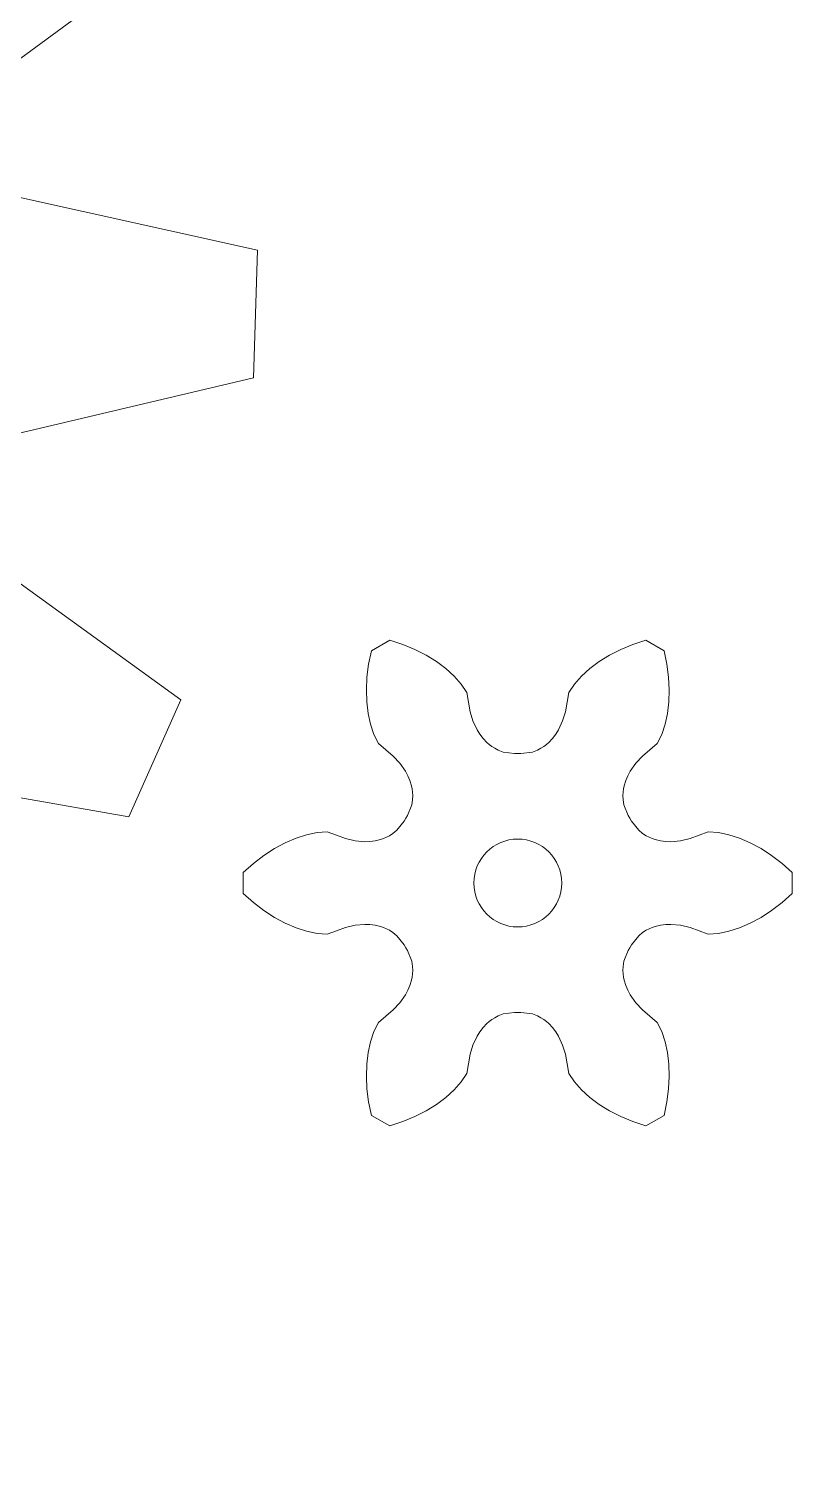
# Model space of a CAD drawing. Header units: centimetres. Extents: x -21.6 to 35.6, y -35.6 to 48.3.
# Drawn here: x 11.574 to 13.312, y 27.02 to 30.289 of the extents above; entities that cross this region are included whole.
import ezdxf

# ---------------------------------------------------------------- set-up
doc = ezdxf.new("R2010")
doc.units = ezdxf.units.CM
doc.header["$MEASUREMENT"] = 0
doc.layers.add('layer 1', color=7, linetype='Continuous')

msp = doc.modelspace()

# ---------------------------------------------------------------- linework, layer by layer
at = {"layer": 'layer 1', "color": 250, "lineweight": 9}
msp.add_open_spline([(8.39309, 27.21075), (8.39309, 27.21075), (8.17823, 27.3053), (8.17823, 27.3053), (8.17823, 27.3053), (8.17823, 27.3053), (8.27552, 27.95242), (8.27552, 27.95242), (8.27552, 27.95242), (8.27552, 27.95242), (8.09972, 28.10163), (8.09972, 28.10163), (8.09972, 28.10163), (8.09972, 28.10163), (7.54278, 27.75006), (7.54278, 27.75006), (7.54278, 27.75006), (7.54278, 27.75006), (7.35121, 27.94925), (7.35121, 27.94925), (7.35121, 27.94925), (7.35121, 27.94925), (7.71723, 28.51566), (7.71723, 28.51566), (7.71723, 28.51566), (7.71723, 28.51566), (7.59386, 28.71489), (7.59386, 28.71489), (7.59386, 28.71489), (7.59386, 28.71489), (6.92386, 28.61907), (6.92386, 28.61907), (6.92386, 28.61907), (6.92386, 28.61907), (6.83356, 28.84906), (6.83356, 28.84906), (6.83356, 28.84906), (6.83356, 28.84906), (7.39424, 29.24321), (7.39424, 29.24321), (7.39424, 29.24321), (7.39424, 29.24321), (7.3554, 29.47198), (7.3554, 29.47198), (7.3554, 29.47198), (7.3554, 29.47198), (6.69167, 29.62515), (6.69167, 29.62515), (6.69167, 29.62515), (6.69167, 29.62515), (6.69509, 29.88706), (6.69509, 29.88706), (6.69509, 29.88706), (6.69509, 29.88706), (7.36968, 30.04716), (7.36968, 30.04716), (7.36968, 30.04716), (7.36968, 30.04716), (7.41928, 30.27117), (7.41928, 30.27117), (7.41928, 30.27117), (7.41928, 30.27117), (6.85914, 30.66347), (6.85914, 30.66347), (6.85914, 30.66347), (6.85914, 30.66347), (6.96372, 30.90687), (6.96372, 30.90687), (6.96372, 30.90687), (6.96372, 30.90687), (7.64763, 30.79399), (7.64763, 30.79399), (7.64763, 30.79399), (7.64763, 30.79399), (7.79332, 31.00213), (7.79332, 31.00213), (7.79332, 31.00213), (7.79332, 31.00213), (7.43293, 31.5815), (7.43293, 31.5815), (7.43293, 31.5815), (7.43293, 31.5815), (7.62023, 31.76072), (7.62023, 31.76072), (7.62023, 31.76072), (7.62023, 31.76072), (8.20062, 31.39241), (8.20062, 31.39241), (8.20062, 31.39241), (8.20062, 31.39241), (8.43115, 31.53804), (8.43115, 31.53804), (8.43115, 31.53804), (8.43115, 31.53804), (8.30734, 32.19628), (8.30734, 32.19628), (8.30734, 32.19628), (8.30734, 32.19628), (8.54212, 32.28648), (8.54212, 32.28648), (8.54212, 32.28648), (8.54212, 32.28648), (8.94139, 31.73334), (8.94139, 31.73334), (8.94139, 31.73334), (8.94139, 31.73334), (9.23002, 31.78062), (9.23002, 31.78062), (9.23002, 31.78062), (9.23002, 31.78062), (9.36479, 32.4229), (9.36479, 32.4229), (9.36479, 32.4229), (9.36479, 32.4229), (9.62896, 32.41285), (9.62896, 32.41285), (9.62896, 32.41285), (9.62896, 32.41285), (9.75052, 31.76485), (9.75052, 31.76485), (9.75052, 31.76485), (9.75052, 31.76485), (10.05099, 31.69337), (10.05099, 31.69337), (10.05099, 31.69337), (10.05099, 31.69337), (10.42356, 32.21949), (10.42356, 32.21949), (10.42356, 32.21949), (10.42356, 32.21949), (10.63703, 32.11875), (10.63703, 32.11875), (10.63703, 32.11875), (10.63703, 32.11875), (10.66307, 32.10647), (10.66307, 32.10647), (10.66307, 32.10647), (10.66307, 32.10647), (10.56795, 31.44716), (10.56795, 31.44716), (10.56795, 31.44716), (10.56795, 31.44716), (10.77069, 31.2951), (10.77069, 31.2951), (10.77069, 31.2951), (10.77069, 31.2951), (11.30375, 31.63145), (11.30375, 31.63145), (11.30375, 31.63145), (11.30375, 31.63145), (11.48558, 31.43054), (11.48558, 31.43054), (11.48558, 31.43054), (11.48558, 31.43054), (11.13781, 30.88946), (11.13781, 30.88946), (11.13781, 30.88946), (11.13781, 30.88946), (11.26501, 30.67989), (11.26501, 30.67989), (11.26501, 30.67989), (11.26501, 30.67989), (11.88094, 30.77714), (11.88094, 30.77714), (11.88094, 30.77714), (11.88094, 30.77714), (11.97241, 30.52866), (11.97241, 30.52866), (11.97241, 30.52866), (11.97241, 30.52866), (11.45835, 30.15009), (11.45835, 30.15009), (11.45835, 30.15009), (11.45835, 30.15009), (11.49499, 29.91751), (11.49499, 29.91751), (11.49499, 29.91751), (11.49499, 29.91751), (12.09462, 29.78427), (12.09462, 29.78427), (12.09462, 29.78427), (12.09462, 29.78427), (12.086, 29.49388), (12.086, 29.49388), (12.086, 29.49388), (12.086, 29.49388), (11.47467, 29.34943), (11.47467, 29.34943), (11.47467, 29.34943), (11.47467, 29.34943), (11.42163, 29.12138), (11.42163, 29.12138), (11.42163, 29.12138), (11.42163, 29.12138), (11.91995, 28.76057), (11.91995, 28.76057), (11.91995, 28.76057), (11.91995, 28.76057), (11.80178, 28.4941), (11.80178, 28.4941), (11.80178, 28.4941), (11.80178, 28.4941), (11.18772, 28.6021), (11.18772, 28.6021), (11.18772, 28.6021), (11.18772, 28.6021), (11.04436, 28.40132), (11.04436, 28.40132), (11.04436, 28.40132), (11.04436, 28.40132), (11.37814, 27.88669), (11.37814, 27.88669), (11.37814, 27.88669), (11.37814, 27.88669), (11.17836, 27.69162), (11.17836, 27.69162), (11.17836, 27.69162), (11.17836, 27.69162), (10.65114, 28.02644), (10.65114, 28.02644), (10.65114, 28.02644), (10.65114, 28.02644), (10.42617, 27.8831), (10.42617, 27.8831), (10.42617, 27.8831), (10.42617, 27.8831), (10.51272, 27.26001), (10.51272, 27.26001), (10.51272, 27.26001), (10.51272, 27.26001), (10.27523, 27.1651), (10.27523, 27.1651), (10.27523, 27.1651), (10.27523, 27.1651), (9.88616, 27.67783), (9.88616, 27.67783), (9.88616, 27.67783), (9.88616, 27.67783), (9.63007, 27.63639), (9.63007, 27.63639), (9.63007, 27.63639), (9.63007, 27.63639), (9.49937, 27.01979), (9.49937, 27.01979), (9.49937, 27.01979), (9.49937, 27.01979), (9.2329, 27.02237), (9.2329, 27.02237), (9.2329, 27.02237), (9.2329, 27.02237), (9.07994, 27.65456), (9.07994, 27.65456), (9.07994, 27.65456), (9.07994, 27.65456), (8.81581, 27.71648), (8.81581, 27.71648), (8.81581, 27.71648), (8.81581, 27.71648), (8.4348, 27.19239), (8.4348, 27.19239), (8.4348, 27.19239), (8.4348, 27.19239), (8.39309, 27.21075), (8.39309, 27.21075)], degree=3, knots=[0, 0, 0, 0, 0.0149254, 0.0149254, 0.0149254, 0.0149254, 0.0298507, 0.0298507, 0.0298507, 0.0298507, 0.0447761, 0.0447761, 0.0447761, 0.0447761, 0.0597015, 0.0597015, 0.0597015, 0.0597015, 0.0746269, 0.0746269, 0.0746269, 0.0746269, 0.0895522, 0.0895522, 0.0895522, 0.0895522, 0.1044776, 0.1044776, 0.1044776, 0.1044776, 0.119403, 0.119403, 0.119403, 0.119403, 0.1343284, 0.1343284, 0.1343284, 0.1343284, 0.1492537, 0.1492537, 0.1492537, 0.1492537, 0.1641791, 0.1641791, 0.1641791, 0.1641791, 0.1791045, 0.1791045, 0.1791045, 0.1791045, 0.1940299, 0.1940299, 0.1940299, 0.1940299, 0.2089552, 0.2089552, 0.2089552, 0.2089552, 0.2238806, 0.2238806, 0.2238806, 0.2238806, 0.238806, 0.238806, 0.238806, 0.238806, 0.2537313, 0.2537313, 0.2537313, 0.2537313, 0.2686567, 0.2686567, 0.2686567, 0.2686567, 0.2835821, 0.2835821, 0.2835821, 0.2835821, 0.2985075, 0.2985075, 0.2985075, 0.2985075, 0.3134328, 0.3134328, 0.3134328, 0.3134328, 0.3283582, 0.3283582, 0.3283582, 0.3283582, 0.3432836, 0.3432836, 0.3432836, 0.3432836, 0.358209, 0.358209, 0.358209, 0.358209, 0.3731343, 0.3731343, 0.3731343, 0.3731343, 0.3880597, 0.3880597, 0.3880597, 0.3880597, 0.4029851, 0.4029851, 0.4029851, 0.4029851, 0.4179104, 0.4179104, 0.4179104, 0.4179104, 0.4328358, 0.4328358, 0.4328358, 0.4328358, 0.4477612, 0.4477612, 0.4477612, 0.4477612, 0.4626866, 0.4626866, 0.4626866, 0.4626866, 0.4776119, 0.4776119, 0.4776119, 0.4776119, 0.4925373, 0.4925373, 0.4925373, 0.4925373, 0.5074627, 0.5074627, 0.5074627, 0.5074627, 0.5223881, 0.5223881, 0.5223881, 0.5223881, 0.5373134, 0.5373134, 0.5373134, 0.5373134, 0.5522388, 0.5522388, 0.5522388, 0.5522388, 0.5671642, 0.5671642, 0.5671642, 0.5671642, 0.5820896, 0.5820896, 0.5820896, 0.5820896, 0.5970149, 0.5970149, 0.5970149, 0.5970149, 0.6119403, 0.6119403, 0.6119403, 0.6119403, 0.6268657, 0.6268657, 0.6268657, 0.6268657, 0.641791, 0.641791, 0.641791, 0.641791, 0.6567164, 0.6567164, 0.6567164, 0.6567164, 0.6716418, 0.6716418, 0.6716418, 0.6716418, 0.6865672, 0.6865672, 0.6865672, 0.6865672, 0.7014925, 0.7014925, 0.7014925, 0.7014925, 0.7164179, 0.7164179, 0.7164179, 0.7164179, 0.7313433, 0.7313433, 0.7313433, 0.7313433, 0.7462687, 0.7462687, 0.7462687, 0.7462687, 0.761194, 0.761194, 0.761194, 0.761194, 0.7761194, 0.7761194, 0.7761194, 0.7761194, 0.7910448, 0.7910448, 0.7910448, 0.7910448, 0.8059701, 0.8059701, 0.8059701, 0.8059701, 0.8208955, 0.8208955, 0.8208955, 0.8208955, 0.8358209, 0.8358209, 0.8358209, 0.8358209, 0.8507463, 0.8507463, 0.8507463, 0.8507463, 0.8656716, 0.8656716, 0.8656716, 0.8656716, 0.880597, 0.880597, 0.880597, 0.880597, 0.8955224, 0.8955224, 0.8955224, 0.8955224, 0.9104478, 0.9104478, 0.9104478, 0.9104478, 0.9253731, 0.9253731, 0.9253731, 0.9253731, 0.9402985, 0.9402985, 0.9402985, 0.9402985, 0.9552239, 0.9552239, 0.9552239, 0.9552239, 0.9701493, 0.9701493, 0.9701493, 0.9701493, 1, 1, 1, 1], dxfattribs=at)
at = {"layer": 'layer 1', "lineweight": 9}
for points, knots in [([(12.9461, 28.48448), (12.9461, 28.48448), (12.96252, 28.46344), (12.96252, 28.46344), (12.96252, 28.46344), (12.96252, 28.46344), (12.97152, 28.45616), (12.97152, 28.45616), (12.97152, 28.45616), (12.97152, 28.45616), (12.97931, 28.45123), (12.97931, 28.45123), (12.97931, 28.45123), (12.97931, 28.45123), (12.98647, 28.44757), (12.98647, 28.44757), (12.98647, 28.44757), (12.98647, 28.44757), (12.99325, 28.44475), (12.99325, 28.44475), (12.99325, 28.44475), (12.99325, 28.44475), (12.99975, 28.44256), (12.99975, 28.44256), (12.99975, 28.44256), (12.99975, 28.44256), (13.0122, 28.43958), (13.0122, 28.43958), (13.0122, 28.43958), (13.0122, 28.43958), (13.02411, 28.43803), (13.02411, 28.43803), (13.02411, 28.43803), (13.02411, 28.43803), (13.03566, 28.43761), (13.03566, 28.43761), (13.03566, 28.43761), (13.03566, 28.43761), (13.05796, 28.43952), (13.05796, 28.43952), (13.05796, 28.43952), (13.05796, 28.43952), (13.07945, 28.44448), (13.07945, 28.44448), (13.07945, 28.44448), (13.07945, 28.44448), (13.10024, 28.45212), (13.10024, 28.45212), (13.10024, 28.45212), (13.10024, 28.45212), (13.12103, 28.45972), (13.12103, 28.45972), (13.12103, 28.45972), (13.12103, 28.45972), (13.14419, 28.45824), (13.14419, 28.45824), (13.14419, 28.45824), (13.14419, 28.45824), (13.16803, 28.45337), (13.16803, 28.45337), (13.16803, 28.45337), (13.16803, 28.45337), (13.19226, 28.44558), (13.19226, 28.44558), (13.19226, 28.44558), (13.19226, 28.44558), (13.21666, 28.43507), (13.21666, 28.43507), (13.21666, 28.43507), (13.21666, 28.43507), (13.24103, 28.42196), (13.24103, 28.42196), (13.24103, 28.42196), (13.24103, 28.42196), (13.26521, 28.40632), (13.26521, 28.40632), (13.26521, 28.40632), (13.26521, 28.40632), (13.289, 28.3882), (13.289, 28.3882), (13.289, 28.3882), (13.289, 28.3882), (13.31224, 28.36765), (13.31224, 28.36765), (13.31224, 28.36765), (13.31224, 28.36765), (13.31224, 28.3193), (13.31224, 28.3193), (13.31224, 28.3193), (13.31224, 28.3193), (13.289, 28.29875), (13.289, 28.29875), (13.289, 28.29875), (13.289, 28.29875), (13.26521, 28.28063), (13.26521, 28.28063), (13.26521, 28.28063), (13.26521, 28.28063), (13.24103, 28.26499), (13.24103, 28.26499), (13.24103, 28.26499), (13.24103, 28.26499), (13.21666, 28.25188), (13.21666, 28.25188), (13.21666, 28.25188), (13.21666, 28.25188), (13.19226, 28.24138), (13.19226, 28.24138), (13.19226, 28.24138), (13.19226, 28.24138), (13.16803, 28.23359), (13.16803, 28.23359), (13.16803, 28.23359), (13.16803, 28.23359), (13.14419, 28.22871), (13.14419, 28.22871), (13.14419, 28.22871), (13.14419, 28.22871), (13.12103, 28.22723), (13.12103, 28.22723), (13.12103, 28.22723), (13.12103, 28.22723), (13.10024, 28.23484), (13.10024, 28.23484), (13.10024, 28.23484), (13.10024, 28.23484), (13.07945, 28.24247), (13.07945, 28.24247), (13.07945, 28.24247), (13.07945, 28.24247), (13.05796, 28.24744), (13.05796, 28.24744), (13.05796, 28.24744), (13.05796, 28.24744), (13.03566, 28.24934), (13.03566, 28.24934), (13.03566, 28.24934), (13.03566, 28.24934), (13.02411, 28.24892), (13.02411, 28.24892), (13.02411, 28.24892), (13.02411, 28.24892), (13.0122, 28.24738), (13.0122, 28.24738), (13.0122, 28.24738), (13.0122, 28.24738), (12.99975, 28.24439), (12.99975, 28.24439), (12.99975, 28.24439), (12.99975, 28.24439), (12.99325, 28.2422), (12.99325, 28.2422), (12.99325, 28.2422), (12.99325, 28.2422), (12.98647, 28.23938), (12.98647, 28.23938), (12.98647, 28.23938), (12.98647, 28.23938), (12.97931, 28.23572), (12.97931, 28.23572), (12.97931, 28.23572), (12.97931, 28.23572), (12.97152, 28.2308), (12.97152, 28.2308), (12.97152, 28.2308), (12.97152, 28.2308), (12.96252, 28.22352), (12.96252, 28.22352), (12.96252, 28.22352), (12.96252, 28.22352), (12.9461, 28.20247), (12.9461, 28.20247), (12.9461, 28.20247), (12.9461, 28.20247), (12.94254, 28.19614), (12.94254, 28.19614), (12.94254, 28.19614), (12.94254, 28.19614), (12.93883, 28.18989), (12.93883, 28.18989), (12.93883, 28.18989), (12.93883, 28.18989), (12.92882, 28.16515), (12.92882, 28.16515), (12.92882, 28.16515), (12.92882, 28.16515), (12.92702, 28.15372), (12.92702, 28.15372), (12.92702, 28.15372), (12.92702, 28.15372), (12.92665, 28.14451), (12.92665, 28.14451), (12.92665, 28.14451), (12.92665, 28.14451), (12.92706, 28.13647), (12.92706, 28.13647), (12.92706, 28.13647), (12.92706, 28.13647), (12.92801, 28.1292), (12.92801, 28.1292), (12.92801, 28.1292), (12.92801, 28.1292), (12.92936, 28.12247), (12.92936, 28.12247), (12.92936, 28.12247), (12.92936, 28.12247), (12.933, 28.1102), (12.933, 28.1102), (12.933, 28.1102), (12.933, 28.1102), (12.93761, 28.0991), (12.93761, 28.0991), (12.93761, 28.0991), (12.93761, 28.0991), (12.94303, 28.08889), (12.94303, 28.08889), (12.94303, 28.08889), (12.94303, 28.08889), (12.95583, 28.07053), (12.95583, 28.07053), (12.95583, 28.07053), (12.95583, 28.07053), (12.97087, 28.05441), (12.97087, 28.05441), (12.97087, 28.05441), (12.97087, 28.05441), (12.98788, 28.04022), (12.98788, 28.04022), (12.98788, 28.04022), (12.98788, 28.04022), (13.00486, 28.02602), (13.00486, 28.02602), (13.00486, 28.02602), (13.00486, 28.02602), (13.01516, 28.00522), (13.01516, 28.00522), (13.01516, 28.00522), (13.01516, 28.00522), (13.02286, 27.98214), (13.02286, 27.98214), (13.02286, 27.98214), (13.02286, 27.98214), (13.02822, 27.95726), (13.02822, 27.95726), (13.02822, 27.95726), (13.02822, 27.95726), (13.03132, 27.93088), (13.03132, 27.93088), (13.03132, 27.93088), (13.03132, 27.93088), (13.03216, 27.90321), (13.03216, 27.90321), (13.03216, 27.90321), (13.03216, 27.90321), (13.0307, 27.87446), (13.0307, 27.87446), (13.0307, 27.87446), (13.0307, 27.87446), (13.02691, 27.84479), (13.02691, 27.84479), (13.02691, 27.84479), (13.02691, 27.84479), (13.02073, 27.81439), (13.02073, 27.81439), (13.02073, 27.81439), (13.02073, 27.81439), (12.97885, 27.79022), (12.97885, 27.79022), (12.97885, 27.79022), (12.97885, 27.79022), (12.94944, 27.80007), (12.94944, 27.80007), (12.94944, 27.80007), (12.94944, 27.80007), (12.92185, 27.81161), (12.92185, 27.81161), (12.92185, 27.81161), (12.92185, 27.81161), (12.89622, 27.82473), (12.89622, 27.82473), (12.89622, 27.82473), (12.89622, 27.82473), (12.87268, 27.83928), (12.87268, 27.83928), (12.87268, 27.83928), (12.87268, 27.83928), (12.85138, 27.85516), (12.85138, 27.85516), (12.85138, 27.85516), (12.85138, 27.85516), (12.83252, 27.87225), (12.83252, 27.87225), (12.83252, 27.87225), (12.83252, 27.87225), (12.81638, 27.89046), (12.81638, 27.89046), (12.81638, 27.89046), (12.81638, 27.89046), (12.80352, 27.90977), (12.80352, 27.90977), (12.80352, 27.90977), (12.80352, 27.90977), (12.79971, 27.93158), (12.79971, 27.93158), (12.79971, 27.93158), (12.79971, 27.93158), (12.79592, 27.9534), (12.79592, 27.9534), (12.79592, 27.9534), (12.79592, 27.9534), (12.78948, 27.97449), (12.78948, 27.97449), (12.78948, 27.97449), (12.78948, 27.97449), (12.77998, 27.99476), (12.77998, 27.99476), (12.77998, 27.99476), (12.77998, 27.99476), (12.77385, 28.00455), (12.77385, 28.00455), (12.77385, 28.00455), (12.77385, 28.00455), (12.76654, 28.0141), (12.76654, 28.0141), (12.76654, 28.0141), (12.76654, 28.0141), (12.75774, 28.02338), (12.75774, 28.02338), (12.75774, 28.02338), (12.75774, 28.02338), (12.75259, 28.02792), (12.75259, 28.02792), (12.75259, 28.02792), (12.75259, 28.02792), (12.74676, 28.03238), (12.74676, 28.03238), (12.74676, 28.03238), (12.74676, 28.03238), (12.74001, 28.03675), (12.74001, 28.03675), (12.74001, 28.03675), (12.74001, 28.03675), (12.73185, 28.04104), (12.73185, 28.04104), (12.73185, 28.04104), (12.73185, 28.04104), (12.72105, 28.04519), (12.72105, 28.04519), (12.72105, 28.04519), (12.72105, 28.04519), (12.69461, 28.04889), (12.69461, 28.04889), (12.69461, 28.04889), (12.69461, 28.04889), (12.68735, 28.0488), (12.68735, 28.0488), (12.68735, 28.0488), (12.68735, 28.0488), (12.68008, 28.04889), (12.68008, 28.04889), (12.68008, 28.04889), (12.68008, 28.04889), (12.65365, 28.04519), (12.65365, 28.04519), (12.65365, 28.04519), (12.65365, 28.04519), (12.64285, 28.04104), (12.64285, 28.04104), (12.64285, 28.04104), (12.64285, 28.04104), (12.63469, 28.03675), (12.63469, 28.03675), (12.63469, 28.03675), (12.63469, 28.03675), (12.62793, 28.03238), (12.62793, 28.03238), (12.62793, 28.03238), (12.62793, 28.03238), (12.6221, 28.02792), (12.6221, 28.02792), (12.6221, 28.02792), (12.6221, 28.02792), (12.61695, 28.02338), (12.61695, 28.02338), (12.61695, 28.02338), (12.61695, 28.02338), (12.60815, 28.0141), (12.60815, 28.0141), (12.60815, 28.0141), (12.60815, 28.0141), (12.60085, 28.00455), (12.60085, 28.00455), (12.60085, 28.00455), (12.60085, 28.00455), (12.59471, 27.99476), (12.59471, 27.99476), (12.59471, 27.99476), (12.59471, 27.99476), (12.58521, 27.97449), (12.58521, 27.97449), (12.58521, 27.97449), (12.58521, 27.97449), (12.57877, 27.9534), (12.57877, 27.9534), (12.57877, 27.9534), (12.57877, 27.9534), (12.57498, 27.93158), (12.57498, 27.93158), (12.57498, 27.93158), (12.57498, 27.93158), (12.57118, 27.90977), (12.57118, 27.90977), (12.57118, 27.90977), (12.57118, 27.90977), (12.55831, 27.89046), (12.55831, 27.89046), (12.55831, 27.89046), (12.55831, 27.89046), (12.54217, 27.87225), (12.54217, 27.87225), (12.54217, 27.87225), (12.54217, 27.87225), (12.52331, 27.85516), (12.52331, 27.85516), (12.52331, 27.85516), (12.52331, 27.85516), (12.50202, 27.83928), (12.50202, 27.83928), (12.50202, 27.83928), (12.50202, 27.83928), (12.47847, 27.82473), (12.47847, 27.82473), (12.47847, 27.82473), (12.47847, 27.82473), (12.45284, 27.81161), (12.45284, 27.81161), (12.45284, 27.81161), (12.45284, 27.81161), (12.42525, 27.80007), (12.42525, 27.80007), (12.42525, 27.80007), (12.42525, 27.80007), (12.39584, 27.79022), (12.39584, 27.79022), (12.39584, 27.79022), (12.39584, 27.79022), (12.35396, 27.81439), (12.35396, 27.81439), (12.35396, 27.81439), (12.35396, 27.81439), (12.34779, 27.84479), (12.34779, 27.84479), (12.34779, 27.84479), (12.34779, 27.84479), (12.34399, 27.87446), (12.34399, 27.87446), (12.34399, 27.87446), (12.34399, 27.87446), (12.34253, 27.90321), (12.34253, 27.90321), (12.34253, 27.90321), (12.34253, 27.90321), (12.34337, 27.93088), (12.34337, 27.93088), (12.34337, 27.93088), (12.34337, 27.93088), (12.34647, 27.95726), (12.34647, 27.95726), (12.34647, 27.95726), (12.34647, 27.95726), (12.35184, 27.98214), (12.35184, 27.98214), (12.35184, 27.98214), (12.35184, 27.98214), (12.35953, 28.00522), (12.35953, 28.00522), (12.35953, 28.00522), (12.35953, 28.00522), (12.36983, 28.02602), (12.36983, 28.02602), (12.36983, 28.02602), (12.36983, 28.02602), (12.38681, 28.04022), (12.38681, 28.04022), (12.38681, 28.04022), (12.38681, 28.04022), (12.40382, 28.05441), (12.40382, 28.05441), (12.40382, 28.05441), (12.40382, 28.05441), (12.41887, 28.07053), (12.41887, 28.07053), (12.41887, 28.07053), (12.41887, 28.07053), (12.43167, 28.08889), (12.43167, 28.08889), (12.43167, 28.08889), (12.43167, 28.08889), (12.43708, 28.0991), (12.43708, 28.0991), (12.43708, 28.0991), (12.43708, 28.0991), (12.4417, 28.1102), (12.4417, 28.1102), (12.4417, 28.1102), (12.4417, 28.1102), (12.44533, 28.12247), (12.44533, 28.12247), (12.44533, 28.12247), (12.44533, 28.12247), (12.44669, 28.1292), (12.44669, 28.1292), (12.44669, 28.1292), (12.44669, 28.1292), (12.44763, 28.13647), (12.44763, 28.13647), (12.44763, 28.13647), (12.44763, 28.13647), (12.44805, 28.14451), (12.44805, 28.14451), (12.44805, 28.14451), (12.44805, 28.14451), (12.44768, 28.15372), (12.44768, 28.15372), (12.44768, 28.15372), (12.44768, 28.15372), (12.44587, 28.16515), (12.44587, 28.16515), (12.44587, 28.16515), (12.44587, 28.16515), (12.43586, 28.18989), (12.43586, 28.18989), (12.43586, 28.18989), (12.43586, 28.18989), (12.43215, 28.19614), (12.43215, 28.19614), (12.43215, 28.19614), (12.43215, 28.19614), (12.4286, 28.20247), (12.4286, 28.20247), (12.4286, 28.20247), (12.4286, 28.20247), (12.41217, 28.22352), (12.41217, 28.22352), (12.41217, 28.22352), (12.41217, 28.22352), (12.40317, 28.2308), (12.40317, 28.2308), (12.40317, 28.2308), (12.40317, 28.2308), (12.39539, 28.23572), (12.39539, 28.23572), (12.39539, 28.23572), (12.39539, 28.23572), (12.38822, 28.23938), (12.38822, 28.23938), (12.38822, 28.23938), (12.38822, 28.23938), (12.38144, 28.2422), (12.38144, 28.2422), (12.38144, 28.2422), (12.38144, 28.2422), (12.37494, 28.24439), (12.37494, 28.24439), (12.37494, 28.24439), (12.37494, 28.24439), (12.3625, 28.24738), (12.3625, 28.24738), (12.3625, 28.24738), (12.3625, 28.24738), (12.35058, 28.24892), (12.35058, 28.24892), (12.35058, 28.24892), (12.35058, 28.24892), (12.33903, 28.24934), (12.33903, 28.24934), (12.33903, 28.24934), (12.33903, 28.24934), (12.31673, 28.24744), (12.31673, 28.24744), (12.31673, 28.24744), (12.31673, 28.24744), (12.29525, 28.24247), (12.29525, 28.24247), (12.29525, 28.24247), (12.29525, 28.24247), (12.27445, 28.23484), (12.27445, 28.23484), (12.27445, 28.23484), (12.27445, 28.23484), (12.25366, 28.22723), (12.25366, 28.22723), (12.25366, 28.22723), (12.25366, 28.22723), (12.2305, 28.22871), (12.2305, 28.22871), (12.2305, 28.22871), (12.2305, 28.22871), (12.20666, 28.23359), (12.20666, 28.23359), (12.20666, 28.23359), (12.20666, 28.23359), (12.18244, 28.24138), (12.18244, 28.24138), (12.18244, 28.24138), (12.18244, 28.24138), (12.15804, 28.25188), (12.15804, 28.25188), (12.15804, 28.25188), (12.15804, 28.25188), (12.13366, 28.26499), (12.13366, 28.26499), (12.13366, 28.26499), (12.13366, 28.26499), (12.10949, 28.28063), (12.10949, 28.28063), (12.10949, 28.28063), (12.10949, 28.28063), (12.0857, 28.29875), (12.0857, 28.29875), (12.0857, 28.29875), (12.0857, 28.29875), (12.06246, 28.3193), (12.06246, 28.3193), (12.06246, 28.3193), (12.06246, 28.3193), (12.06246, 28.36765), (12.06246, 28.36765), (12.06246, 28.36765), (12.06246, 28.36765), (12.0857, 28.3882), (12.0857, 28.3882), (12.0857, 28.3882), (12.0857, 28.3882), (12.10949, 28.40632), (12.10949, 28.40632), (12.10949, 28.40632), (12.10949, 28.40632), (12.13366, 28.42196), (12.13366, 28.42196), (12.13366, 28.42196), (12.13366, 28.42196), (12.15804, 28.43507), (12.15804, 28.43507), (12.15804, 28.43507), (12.15804, 28.43507), (12.18244, 28.44558), (12.18244, 28.44558), (12.18244, 28.44558), (12.18244, 28.44558), (12.20666, 28.45337), (12.20666, 28.45337), (12.20666, 28.45337), (12.20666, 28.45337), (12.2305, 28.45824), (12.2305, 28.45824), (12.2305, 28.45824), (12.2305, 28.45824), (12.25366, 28.45972), (12.25366, 28.45972), (12.25366, 28.45972), (12.25366, 28.45972), (12.27445, 28.45212), (12.27445, 28.45212), (12.27445, 28.45212), (12.27445, 28.45212), (12.29525, 28.44448), (12.29525, 28.44448), (12.29525, 28.44448), (12.29525, 28.44448), (12.31673, 28.43952), (12.31673, 28.43952), (12.31673, 28.43952), (12.31673, 28.43952), (12.33903, 28.43761), (12.33903, 28.43761), (12.33903, 28.43761), (12.33903, 28.43761), (12.35058, 28.43803), (12.35058, 28.43803), (12.35058, 28.43803), (12.35058, 28.43803), (12.3625, 28.43958), (12.3625, 28.43958), (12.3625, 28.43958), (12.3625, 28.43958), (12.37494, 28.44256), (12.37494, 28.44256), (12.37494, 28.44256), (12.37494, 28.44256), (12.38144, 28.44475), (12.38144, 28.44475), (12.38144, 28.44475), (12.38144, 28.44475), (12.38822, 28.44757), (12.38822, 28.44757), (12.38822, 28.44757), (12.38822, 28.44757), (12.39539, 28.45123), (12.39539, 28.45123), (12.39539, 28.45123), (12.39539, 28.45123), (12.40317, 28.45616), (12.40317, 28.45616), (12.40317, 28.45616), (12.40317, 28.45616), (12.41217, 28.46344), (12.41217, 28.46344), (12.41217, 28.46344), (12.41217, 28.46344), (12.4286, 28.48448), (12.4286, 28.48448), (12.4286, 28.48448), (12.4286, 28.48448), (12.43215, 28.49081), (12.43215, 28.49081), (12.43215, 28.49081), (12.43215, 28.49081), (12.43586, 28.49706), (12.43586, 28.49706), (12.43586, 28.49706), (12.43586, 28.49706), (12.44587, 28.52181), (12.44587, 28.52181), (12.44587, 28.52181), (12.44587, 28.52181), (12.44768, 28.53324), (12.44768, 28.53324), (12.44768, 28.53324), (12.44768, 28.53324), (12.44805, 28.54244), (12.44805, 28.54244), (12.44805, 28.54244), (12.44805, 28.54244), (12.44763, 28.55048), (12.44763, 28.55048), (12.44763, 28.55048), (12.44763, 28.55048), (12.44669, 28.55776), (12.44669, 28.55776), (12.44669, 28.55776), (12.44669, 28.55776), (12.44533, 28.56449), (12.44533, 28.56449), (12.44533, 28.56449), (12.44533, 28.56449), (12.4417, 28.57675), (12.4417, 28.57675), (12.4417, 28.57675), (12.4417, 28.57675), (12.43708, 28.58785), (12.43708, 28.58785), (12.43708, 28.58785), (12.43708, 28.58785), (12.43167, 28.59806), (12.43167, 28.59806), (12.43167, 28.59806), (12.43167, 28.59806), (12.41887, 28.61642), (12.41887, 28.61642), (12.41887, 28.61642), (12.41887, 28.61642), (12.40382, 28.63254), (12.40382, 28.63254), (12.40382, 28.63254), (12.40382, 28.63254), (12.38681, 28.64673), (12.38681, 28.64673), (12.38681, 28.64673), (12.38681, 28.64673), (12.36983, 28.66093), (12.36983, 28.66093), (12.36983, 28.66093), (12.36983, 28.66093), (12.35953, 28.68173), (12.35953, 28.68173), (12.35953, 28.68173), (12.35953, 28.68173), (12.35184, 28.70481), (12.35184, 28.70481), (12.35184, 28.70481), (12.35184, 28.70481), (12.34647, 28.72969), (12.34647, 28.72969), (12.34647, 28.72969), (12.34647, 28.72969), (12.34337, 28.75607), (12.34337, 28.75607), (12.34337, 28.75607), (12.34337, 28.75607), (12.34253, 28.78374), (12.34253, 28.78374), (12.34253, 28.78374), (12.34253, 28.78374), (12.34399, 28.8125), (12.34399, 28.8125), (12.34399, 28.8125), (12.34399, 28.8125), (12.34779, 28.84216), (12.34779, 28.84216), (12.34779, 28.84216), (12.34779, 28.84216), (12.35396, 28.87256), (12.35396, 28.87256), (12.35396, 28.87256), (12.35396, 28.87256), (12.39584, 28.89674), (12.39584, 28.89674), (12.39584, 28.89674), (12.39584, 28.89674), (12.42525, 28.88688), (12.42525, 28.88688), (12.42525, 28.88688), (12.42525, 28.88688), (12.45284, 28.87534), (12.45284, 28.87534), (12.45284, 28.87534), (12.45284, 28.87534), (12.47847, 28.86223), (12.47847, 28.86223), (12.47847, 28.86223), (12.47847, 28.86223), (12.50202, 28.84767), (12.50202, 28.84767), (12.50202, 28.84767), (12.50202, 28.84767), (12.52331, 28.83179), (12.52331, 28.83179), (12.52331, 28.83179), (12.52331, 28.83179), (12.54217, 28.81471), (12.54217, 28.81471), (12.54217, 28.81471), (12.54217, 28.81471), (12.55831, 28.7965), (12.55831, 28.7965), (12.55831, 28.7965), (12.55831, 28.7965), (12.57118, 28.77718), (12.57118, 28.77718), (12.57118, 28.77718), (12.57118, 28.77718), (12.57498, 28.75537), (12.57498, 28.75537), (12.57498, 28.75537), (12.57498, 28.75537), (12.57877, 28.73355), (12.57877, 28.73355), (12.57877, 28.73355), (12.57877, 28.73355), (12.58521, 28.71246), (12.58521, 28.71246), (12.58521, 28.71246), (12.58521, 28.71246), (12.59471, 28.69219), (12.59471, 28.69219), (12.59471, 28.69219), (12.59471, 28.69219), (12.60085, 28.6824), (12.60085, 28.6824), (12.60085, 28.6824), (12.60085, 28.6824), (12.60815, 28.67285), (12.60815, 28.67285), (12.60815, 28.67285), (12.60815, 28.67285), (12.61695, 28.66357), (12.61695, 28.66357), (12.61695, 28.66357), (12.61695, 28.66357), (12.6221, 28.65903), (12.6221, 28.65903), (12.6221, 28.65903), (12.6221, 28.65903), (12.62793, 28.65457), (12.62793, 28.65457), (12.62793, 28.65457), (12.62793, 28.65457), (12.63469, 28.6502), (12.63469, 28.6502), (12.63469, 28.6502), (12.63469, 28.6502), (12.64285, 28.64592), (12.64285, 28.64592), (12.64285, 28.64592), (12.64285, 28.64592), (12.65365, 28.64177), (12.65365, 28.64177), (12.65365, 28.64177), (12.65365, 28.64177), (12.68008, 28.63806), (12.68008, 28.63806), (12.68008, 28.63806), (12.68008, 28.63806), (12.68735, 28.63815), (12.68735, 28.63815), (12.68735, 28.63815), (12.68735, 28.63815), (12.69461, 28.63806), (12.69461, 28.63806), (12.69461, 28.63806), (12.69461, 28.63806), (12.72105, 28.64177), (12.72105, 28.64177), (12.72105, 28.64177), (12.72105, 28.64177), (12.73185, 28.64592), (12.73185, 28.64592), (12.73185, 28.64592), (12.73185, 28.64592), (12.74001, 28.6502), (12.74001, 28.6502), (12.74001, 28.6502), (12.74001, 28.6502), (12.74676, 28.65457), (12.74676, 28.65457), (12.74676, 28.65457), (12.74676, 28.65457), (12.75259, 28.65903), (12.75259, 28.65903), (12.75259, 28.65903), (12.75259, 28.65903), (12.75774, 28.66357), (12.75774, 28.66357), (12.75774, 28.66357), (12.75774, 28.66357), (12.76654, 28.67285), (12.76654, 28.67285), (12.76654, 28.67285), (12.76654, 28.67285), (12.77385, 28.6824), (12.77385, 28.6824), (12.77385, 28.6824), (12.77385, 28.6824), (12.77998, 28.69219), (12.77998, 28.69219), (12.77998, 28.69219), (12.77998, 28.69219), (12.78948, 28.71246), (12.78948, 28.71246), (12.78948, 28.71246), (12.78948, 28.71246), (12.79592, 28.73355), (12.79592, 28.73355), (12.79592, 28.73355), (12.79592, 28.73355), (12.79971, 28.75537), (12.79971, 28.75537), (12.79971, 28.75537), (12.79971, 28.75537), (12.80352, 28.77718), (12.80352, 28.77718), (12.80352, 28.77718), (12.80352, 28.77718), (12.81638, 28.7965), (12.81638, 28.7965), (12.81638, 28.7965), (12.81638, 28.7965), (12.83252, 28.81471), (12.83252, 28.81471), (12.83252, 28.81471), (12.83252, 28.81471), (12.85138, 28.83179), (12.85138, 28.83179), (12.85138, 28.83179), (12.85138, 28.83179), (12.87268, 28.84767), (12.87268, 28.84767), (12.87268, 28.84767), (12.87268, 28.84767), (12.89622, 28.86223), (12.89622, 28.86223), (12.89622, 28.86223), (12.89622, 28.86223), (12.92185, 28.87534), (12.92185, 28.87534), (12.92185, 28.87534), (12.92185, 28.87534), (12.94944, 28.88688), (12.94944, 28.88688), (12.94944, 28.88688), (12.94944, 28.88688), (12.97885, 28.89674), (12.97885, 28.89674), (12.97885, 28.89674), (12.97885, 28.89674), (13.02073, 28.87256), (13.02073, 28.87256), (13.02073, 28.87256), (13.02073, 28.87256), (13.02691, 28.84216), (13.02691, 28.84216), (13.02691, 28.84216), (13.02691, 28.84216), (13.0307, 28.8125), (13.0307, 28.8125), (13.0307, 28.8125), (13.0307, 28.8125), (13.03216, 28.78374), (13.03216, 28.78374), (13.03216, 28.78374), (13.03216, 28.78374), (13.03132, 28.75607), (13.03132, 28.75607), (13.03132, 28.75607), (13.03132, 28.75607), (13.02822, 28.72969), (13.02822, 28.72969), (13.02822, 28.72969), (13.02822, 28.72969), (13.02286, 28.70481), (13.02286, 28.70481), (13.02286, 28.70481), (13.02286, 28.70481), (13.01516, 28.68173), (13.01516, 28.68173), (13.01516, 28.68173), (13.01516, 28.68173), (13.00486, 28.66093), (13.00486, 28.66093), (13.00486, 28.66093), (13.00486, 28.66093), (12.98788, 28.64673), (12.98788, 28.64673), (12.98788, 28.64673), (12.98788, 28.64673), (12.97087, 28.63254), (12.97087, 28.63254), (12.97087, 28.63254), (12.97087, 28.63254), (12.95583, 28.61642), (12.95583, 28.61642), (12.95583, 28.61642), (12.95583, 28.61642), (12.94303, 28.59806), (12.94303, 28.59806), (12.94303, 28.59806), (12.94303, 28.59806), (12.93761, 28.58785), (12.93761, 28.58785), (12.93761, 28.58785), (12.93761, 28.58785), (12.933, 28.57675), (12.933, 28.57675), (12.933, 28.57675), (12.933, 28.57675), (12.92936, 28.56449), (12.92936, 28.56449), (12.92936, 28.56449), (12.92936, 28.56449), (12.92801, 28.55776), (12.92801, 28.55776), (12.92801, 28.55776), (12.92801, 28.55776), (12.92706, 28.55048), (12.92706, 28.55048), (12.92706, 28.55048), (12.92706, 28.55048), (12.92665, 28.54244), (12.92665, 28.54244), (12.92665, 28.54244), (12.92665, 28.54244), (12.92702, 28.53324), (12.92702, 28.53324), (12.92702, 28.53324), (12.92702, 28.53324), (12.92882, 28.52181), (12.92882, 28.52181), (12.92882, 28.52181), (12.92882, 28.52181), (12.93883, 28.49706), (12.93883, 28.49706), (12.93883, 28.49706), (12.93883, 28.49706), (12.94254, 28.49081), (12.94254, 28.49081), (12.94254, 28.49081), (12.94254, 28.49081), (12.9461, 28.48448), (12.9461, 28.48448)], [0, 0, 0, 0, 0.00369, 0.00369, 0.00369, 0.00369, 0.0073801, 0.0073801, 0.0073801, 0.0073801, 0.0110701, 0.0110701, 0.0110701, 0.0110701, 0.0147601, 0.0147601, 0.0147601, 0.0147601, 0.0184502, 0.0184502, 0.0184502, 0.0184502, 0.0221402, 0.0221402, 0.0221402, 0.0221402, 0.0258303, 0.0258303, 0.0258303, 0.0258303, 0.0295203, 0.0295203, 0.0295203, 0.0295203, 0.0332103, 0.0332103, 0.0332103, 0.0332103, 0.0369004, 0.0369004, 0.0369004, 0.0369004, 0.0405904, 0.0405904, 0.0405904, 0.0405904, 0.0442804, 0.0442804, 0.0442804, 0.0442804, 0.0479705, 0.0479705, 0.0479705, 0.0479705, 0.0516605, 0.0516605, 0.0516605, 0.0516605, 0.0553506, 0.0553506, 0.0553506, 0.0553506, 0.0590406, 0.0590406, 0.0590406, 0.0590406, 0.0627306, 0.0627306, 0.0627306, 0.0627306, 0.0664207, 0.0664207, 0.0664207, 0.0664207, 0.0701107, 0.0701107, 0.0701107, 0.0701107, 0.0738007, 0.0738007, 0.0738007, 0.0738007, 0.0774908, 0.0774908, 0.0774908, 0.0774908, 0.0811808, 0.0811808, 0.0811808, 0.0811808, 0.0848708, 0.0848708, 0.0848708, 0.0848708, 0.0885609, 0.0885609, 0.0885609, 0.0885609, 0.0922509, 0.0922509, 0.0922509, 0.0922509, 0.095941, 0.095941, 0.095941, 0.095941, 0.099631, 0.099631, 0.099631, 0.099631, 0.103321, 0.103321, 0.103321, 0.103321, 0.1070111, 0.1070111, 0.1070111, 0.1070111, 0.1107011, 0.1107011, 0.1107011, 0.1107011, 0.1143911, 0.1143911, 0.1143911, 0.1143911, 0.1180812, 0.1180812, 0.1180812, 0.1180812, 0.1217712, 0.1217712, 0.1217712, 0.1217712, 0.1254613, 0.1254613, 0.1254613, 0.1254613, 0.1291513, 0.1291513, 0.1291513, 0.1291513, 0.1328413, 0.1328413, 0.1328413, 0.1328413, 0.1365314, 0.1365314, 0.1365314, 0.1365314, 0.1402214, 0.1402214, 0.1402214, 0.1402214, 0.1439114, 0.1439114, 0.1439114, 0.1439114, 0.1476015, 0.1476015, 0.1476015, 0.1476015, 0.1512915, 0.1512915, 0.1512915, 0.1512915, 0.1549815, 0.1549815, 0.1549815, 0.1549815, 0.1586716, 0.1586716, 0.1586716, 0.1586716, 0.1623616, 0.1623616, 0.1623616, 0.1623616, 0.1660517, 0.1660517, 0.1660517, 0.1660517, 0.1697417, 0.1697417, 0.1697417, 0.1697417, 0.1734317, 0.1734317, 0.1734317, 0.1734317, 0.1771218, 0.1771218, 0.1771218, 0.1771218, 0.1808118, 0.1808118, 0.1808118, 0.1808118, 0.1845018, 0.1845018, 0.1845018, 0.1845018, 0.1881919, 0.1881919, 0.1881919, 0.1881919, 0.1918819, 0.1918819, 0.1918819, 0.1918819, 0.195572, 0.195572, 0.195572, 0.195572, 0.199262, 0.199262, 0.199262, 0.199262, 0.202952, 0.202952, 0.202952, 0.202952, 0.2066421, 0.2066421, 0.2066421, 0.2066421, 0.2103321, 0.2103321, 0.2103321, 0.2103321, 0.2140221, 0.2140221, 0.2140221, 0.2140221, 0.2177122, 0.2177122, 0.2177122, 0.2177122, 0.2214022, 0.2214022, 0.2214022, 0.2214022, 0.2250923, 0.2250923, 0.2250923, 0.2250923, 0.2287823, 0.2287823, 0.2287823, 0.2287823, 0.2324723, 0.2324723, 0.2324723, 0.2324723, 0.2361624, 0.2361624, 0.2361624, 0.2361624, 0.2398524, 0.2398524, 0.2398524, 0.2398524, 0.2435424, 0.2435424, 0.2435424, 0.2435424, 0.2472325, 0.2472325, 0.2472325, 0.2472325, 0.2509225, 0.2509225, 0.2509225, 0.2509225, 0.2546125, 0.2546125, 0.2546125, 0.2546125, 0.2583026, 0.2583026, 0.2583026, 0.2583026, 0.2619926, 0.2619926, 0.2619926, 0.2619926, 0.2656827, 0.2656827, 0.2656827, 0.2656827, 0.2693727, 0.2693727, 0.2693727, 0.2693727, 0.2730627, 0.2730627, 0.2730627, 0.2730627, 0.2767528, 0.2767528, 0.2767528, 0.2767528, 0.2804428, 0.2804428, 0.2804428, 0.2804428, 0.2841328, 0.2841328, 0.2841328, 0.2841328, 0.2878229, 0.2878229, 0.2878229, 0.2878229, 0.2915129, 0.2915129, 0.2915129, 0.2915129, 0.295203, 0.295203, 0.295203, 0.295203, 0.298893, 0.298893, 0.298893, 0.298893, 0.302583, 0.302583, 0.302583, 0.302583, 0.3062731, 0.3062731, 0.3062731, 0.3062731, 0.3099631, 0.3099631, 0.3099631, 0.3099631, 0.3136531, 0.3136531, 0.3136531, 0.3136531, 0.3173432, 0.3173432, 0.3173432, 0.3173432, 0.3210332, 0.3210332, 0.3210332, 0.3210332, 0.3247232, 0.3247232, 0.3247232, 0.3247232, 0.3284133, 0.3284133, 0.3284133, 0.3284133, 0.3321033, 0.3321033, 0.3321033, 0.3321033, 0.3357934, 0.3357934, 0.3357934, 0.3357934, 0.3394834, 0.3394834, 0.3394834, 0.3394834, 0.3431734, 0.3431734, 0.3431734, 0.3431734, 0.3468635, 0.3468635, 0.3468635, 0.3468635, 0.3505535, 0.3505535, 0.3505535, 0.3505535, 0.3542435, 0.3542435, 0.3542435, 0.3542435, 0.3579336, 0.3579336, 0.3579336, 0.3579336, 0.3616236, 0.3616236, 0.3616236, 0.3616236, 0.3653137, 0.3653137, 0.3653137, 0.3653137, 0.3690037, 0.3690037, 0.3690037, 0.3690037, 0.3726937, 0.3726937, 0.3726937, 0.3726937, 0.3763838, 0.3763838, 0.3763838, 0.3763838, 0.3800738, 0.3800738, 0.3800738, 0.3800738, 0.3837638, 0.3837638, 0.3837638, 0.3837638, 0.3874539, 0.3874539, 0.3874539, 0.3874539, 0.3911439, 0.3911439, 0.3911439, 0.3911439, 0.3948339, 0.3948339, 0.3948339, 0.3948339, 0.398524, 0.398524, 0.398524, 0.398524, 0.402214, 0.402214, 0.402214, 0.402214, 0.4059041, 0.4059041, 0.4059041, 0.4059041, 0.4095941, 0.4095941, 0.4095941, 0.4095941, 0.4132841, 0.4132841, 0.4132841, 0.4132841, 0.4169742, 0.4169742, 0.4169742, 0.4169742, 0.4206642, 0.4206642, 0.4206642, 0.4206642, 0.4243542, 0.4243542, 0.4243542, 0.4243542, 0.4280443, 0.4280443, 0.4280443, 0.4280443, 0.4317343, 0.4317343, 0.4317343, 0.4317343, 0.4354244, 0.4354244, 0.4354244, 0.4354244, 0.4391144, 0.4391144, 0.4391144, 0.4391144, 0.4428044, 0.4428044, 0.4428044, 0.4428044, 0.4464945, 0.4464945, 0.4464945, 0.4464945, 0.4501845, 0.4501845, 0.4501845, 0.4501845, 0.4538745, 0.4538745, 0.4538745, 0.4538745, 0.4575646, 0.4575646, 0.4575646, 0.4575646, 0.4612546, 0.4612546, 0.4612546, 0.4612546, 0.4649446, 0.4649446, 0.4649446, 0.4649446, 0.4686347, 0.4686347, 0.4686347, 0.4686347, 0.4723247, 0.4723247, 0.4723247, 0.4723247, 0.4760148, 0.4760148, 0.4760148, 0.4760148, 0.4797048, 0.4797048, 0.4797048, 0.4797048, 0.4833948, 0.4833948, 0.4833948, 0.4833948, 0.4870849, 0.4870849, 0.4870849, 0.4870849, 0.4907749, 0.4907749, 0.4907749, 0.4907749, 0.4944649, 0.4944649, 0.4944649, 0.4944649, 0.498155, 0.498155, 0.498155, 0.498155, 0.501845, 0.501845, 0.501845, 0.501845, 0.5055351, 0.5055351, 0.5055351, 0.5055351, 0.5092251, 0.5092251, 0.5092251, 0.5092251, 0.5129151, 0.5129151, 0.5129151, 0.5129151, 0.5166052, 0.5166052, 0.5166052, 0.5166052, 0.5202952, 0.5202952, 0.5202952, 0.5202952, 0.5239852, 0.5239852, 0.5239852, 0.5239852, 0.5276753, 0.5276753, 0.5276753, 0.5276753, 0.5313653, 0.5313653, 0.5313653, 0.5313653, 0.5350554, 0.5350554, 0.5350554, 0.5350554, 0.5387454, 0.5387454, 0.5387454, 0.5387454, 0.5424354, 0.5424354, 0.5424354, 0.5424354, 0.5461255, 0.5461255, 0.5461255, 0.5461255, 0.5498155, 0.5498155, 0.5498155, 0.5498155, 0.5535055, 0.5535055, 0.5535055, 0.5535055, 0.5571956, 0.5571956, 0.5571956, 0.5571956, 0.5608856, 0.5608856, 0.5608856, 0.5608856, 0.5645756, 0.5645756, 0.5645756, 0.5645756, 0.5682657, 0.5682657, 0.5682657, 0.5682657, 0.5719557, 0.5719557, 0.5719557, 0.5719557, 0.5756458, 0.5756458, 0.5756458, 0.5756458, 0.5793358, 0.5793358, 0.5793358, 0.5793358, 0.5830258, 0.5830258, 0.5830258, 0.5830258, 0.5867159, 0.5867159, 0.5867159, 0.5867159, 0.5904059, 0.5904059, 0.5904059, 0.5904059, 0.5940959, 0.5940959, 0.5940959, 0.5940959, 0.597786, 0.597786, 0.597786, 0.597786, 0.601476, 0.601476, 0.601476, 0.601476, 0.6051661, 0.6051661, 0.6051661, 0.6051661, 0.6088561, 0.6088561, 0.6088561, 0.6088561, 0.6125461, 0.6125461, 0.6125461, 0.6125461, 0.6162362, 0.6162362, 0.6162362, 0.6162362, 0.6199262, 0.6199262, 0.6199262, 0.6199262, 0.6236162, 0.6236162, 0.6236162, 0.6236162, 0.6273063, 0.6273063, 0.6273063, 0.6273063, 0.6309963, 0.6309963, 0.6309963, 0.6309963, 0.6346863, 0.6346863, 0.6346863, 0.6346863, 0.6383764, 0.6383764, 0.6383764, 0.6383764, 0.6420664, 0.6420664, 0.6420664, 0.6420664, 0.6457565, 0.6457565, 0.6457565, 0.6457565, 0.6494465, 0.6494465, 0.6494465, 0.6494465, 0.6531365, 0.6531365, 0.6531365, 0.6531365, 0.6568266, 0.6568266, 0.6568266, 0.6568266, 0.6605166, 0.6605166, 0.6605166, 0.6605166, 0.6642066, 0.6642066, 0.6642066, 0.6642066, 0.6678967, 0.6678967, 0.6678967, 0.6678967, 0.6715867, 0.6715867, 0.6715867, 0.6715867, 0.6752768, 0.6752768, 0.6752768, 0.6752768, 0.6789668, 0.6789668, 0.6789668, 0.6789668, 0.6826568, 0.6826568, 0.6826568, 0.6826568, 0.6863469, 0.6863469, 0.6863469, 0.6863469, 0.6900369, 0.6900369, 0.6900369, 0.6900369, 0.6937269, 0.6937269, 0.6937269, 0.6937269, 0.697417, 0.697417, 0.697417, 0.697417, 0.701107, 0.701107, 0.701107, 0.701107, 0.704797, 0.704797, 0.704797, 0.704797, 0.7084871, 0.7084871, 0.7084871, 0.7084871, 0.7121771, 0.7121771, 0.7121771, 0.7121771, 0.7158672, 0.7158672, 0.7158672, 0.7158672, 0.7195572, 0.7195572, 0.7195572, 0.7195572, 0.7232472, 0.7232472, 0.7232472, 0.7232472, 0.7269373, 0.7269373, 0.7269373, 0.7269373, 0.7306273, 0.7306273, 0.7306273, 0.7306273, 0.7343173, 0.7343173, 0.7343173, 0.7343173, 0.7380074, 0.7380074, 0.7380074, 0.7380074, 0.7416974, 0.7416974, 0.7416974, 0.7416974, 0.7453875, 0.7453875, 0.7453875, 0.7453875, 0.7490775, 0.7490775, 0.7490775, 0.7490775, 0.7527675, 0.7527675, 0.7527675, 0.7527675, 0.7564576, 0.7564576, 0.7564576, 0.7564576, 0.7601476, 0.7601476, 0.7601476, 0.7601476, 0.7638376, 0.7638376, 0.7638376, 0.7638376, 0.7675277, 0.7675277, 0.7675277, 0.7675277, 0.7712177, 0.7712177, 0.7712177, 0.7712177, 0.7749077, 0.7749077, 0.7749077, 0.7749077, 0.7785978, 0.7785978, 0.7785978, 0.7785978, 0.7822878, 0.7822878, 0.7822878, 0.7822878, 0.7859779, 0.7859779, 0.7859779, 0.7859779, 0.7896679, 0.7896679, 0.7896679, 0.7896679, 0.7933579, 0.7933579, 0.7933579, 0.7933579, 0.797048, 0.797048, 0.797048, 0.797048, 0.800738, 0.800738, 0.800738, 0.800738, 0.804428, 0.804428, 0.804428, 0.804428, 0.8081181, 0.8081181, 0.8081181, 0.8081181, 0.8118081, 0.8118081, 0.8118081, 0.8118081, 0.8154982, 0.8154982, 0.8154982, 0.8154982, 0.8191882, 0.8191882, 0.8191882, 0.8191882, 0.8228782, 0.8228782, 0.8228782, 0.8228782, 0.8265683, 0.8265683, 0.8265683, 0.8265683, 0.8302583, 0.8302583, 0.8302583, 0.8302583, 0.8339483, 0.8339483, 0.8339483, 0.8339483, 0.8376384, 0.8376384, 0.8376384, 0.8376384, 0.8413284, 0.8413284, 0.8413284, 0.8413284, 0.8450185, 0.8450185, 0.8450185, 0.8450185, 0.8487085, 0.8487085, 0.8487085, 0.8487085, 0.8523985, 0.8523985, 0.8523985, 0.8523985, 0.8560886, 0.8560886, 0.8560886, 0.8560886, 0.8597786, 0.8597786, 0.8597786, 0.8597786, 0.8634686, 0.8634686, 0.8634686, 0.8634686, 0.8671587, 0.8671587, 0.8671587, 0.8671587, 0.8708487, 0.8708487, 0.8708487, 0.8708487, 0.8745387, 0.8745387, 0.8745387, 0.8745387, 0.8782288, 0.8782288, 0.8782288, 0.8782288, 0.8819188, 0.8819188, 0.8819188, 0.8819188, 0.8856089, 0.8856089, 0.8856089, 0.8856089, 0.8892989, 0.8892989, 0.8892989, 0.8892989, 0.8929889, 0.8929889, 0.8929889, 0.8929889, 0.896679, 0.896679, 0.896679, 0.896679, 0.900369, 0.900369, 0.900369, 0.900369, 0.904059, 0.904059, 0.904059, 0.904059, 0.9077491, 0.9077491, 0.9077491, 0.9077491, 0.9114391, 0.9114391, 0.9114391, 0.9114391, 0.9151292, 0.9151292, 0.9151292, 0.9151292, 0.9188192, 0.9188192, 0.9188192, 0.9188192, 0.9225092, 0.9225092, 0.9225092, 0.9225092, 0.9261993, 0.9261993, 0.9261993, 0.9261993, 0.9298893, 0.9298893, 0.9298893, 0.9298893, 0.9335793, 0.9335793, 0.9335793, 0.9335793, 0.9372694, 0.9372694, 0.9372694, 0.9372694, 0.9409594, 0.9409594, 0.9409594, 0.9409594, 0.9446494, 0.9446494, 0.9446494, 0.9446494, 0.9483395, 0.9483395, 0.9483395, 0.9483395, 0.9520295, 0.9520295, 0.9520295, 0.9520295, 0.9557196, 0.9557196, 0.9557196, 0.9557196, 0.9594096, 0.9594096, 0.9594096, 0.9594096, 0.9630996, 0.9630996, 0.9630996, 0.9630996, 0.9667897, 0.9667897, 0.9667897, 0.9667897, 0.9704797, 0.9704797, 0.9704797, 0.9704797, 0.9741697, 0.9741697, 0.9741697, 0.9741697, 0.9778598, 0.9778598, 0.9778598, 0.9778598, 0.9815498, 0.9815498, 0.9815498, 0.9815498, 0.9852399, 0.9852399, 0.9852399, 0.9852399, 0.9889299, 0.9889299, 0.9889299, 0.9889299, 0.9926199, 0.9926199, 0.9926199, 0.9926199, 1, 1, 1, 1]), ([(12.78735, 28.34348), (12.78735, 28.39871), (12.74258, 28.44348), (12.68735, 28.44348), (12.68735, 28.44348), (12.63213, 28.44348), (12.58735, 28.39871), (12.58735, 28.34348), (12.58735, 28.34348), (12.58735, 28.28826), (12.63213, 28.24348), (12.68735, 28.24348), (12.68735, 28.24348), (12.74258, 28.24348), (12.78735, 28.28826), (12.78735, 28.34348)], [0, 0, 0, 0, 0.2, 0.2, 0.2, 0.2, 0.4, 0.4, 0.4, 0.4, 0.6, 0.6, 0.6, 0.6, 1, 1, 1, 1])]:
    msp.add_open_spline(points, degree=3, knots=knots, dxfattribs=at)

doc.saveas('drawing.dxf')
